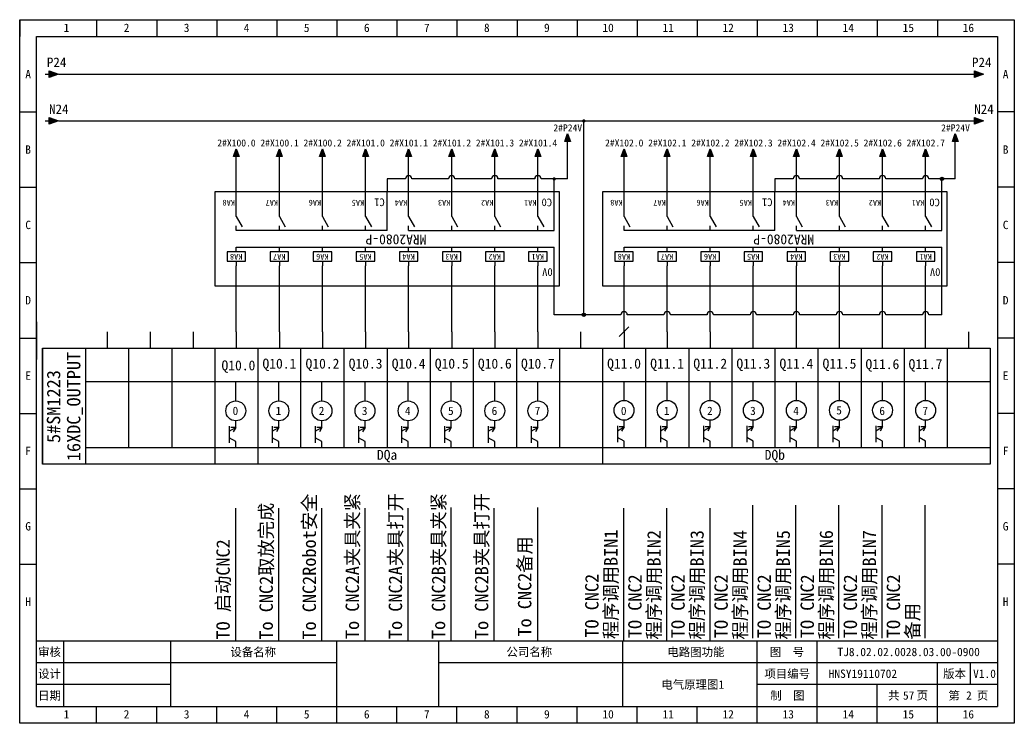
# Model space of a CAD drawing. Header units: millimetres. Extents: x 914 to 910632, y -176 to 682692.
# Drawn here: x 3235.3 to 3532.3, y 3297.7 to 3507.7 of the extents above; entities that cross this region are included whole.
import ezdxf
from ezdxf.enums import TextEntityAlignment as Align

# ---------------------------------------------------------------- set-up
doc = ezdxf.new("R2010")
doc.units = ezdxf.units.MM
doc.layers.add('EPLAN311', color=1, linetype='Continuous', lineweight=25)
doc.styles.get("Standard").update_dxf_attribs({"font": 'arial.ttf'})
doc.styles.add('宋体', font='')
doc.styles.get('宋体').set_extended_font_data('宋体')

# ---------------------------------------------------------------- blocks, each defined once
blk = doc.blocks.new('*U224')
blk.add_line((0, 0.14), (0, 5.8))
blk.add_circle((0, -2.83), 2.97)
blk = doc.blocks.new('*U225')
at = {"color": 0, "linetype": 'ByBlock', "lineweight": -2, "transparency": 16777216}
for p in [(0, 0), (12.87, 0)]:
    blk.add_blockref('*U224', p, dxfattribs=at)
blk = doc.blocks.new('EPLSYM_LibrarySPECIAL_Symbol8_Variant0_Placement1')
at = {"linetype": 'Continuous', "lineweight": 25, "ltscale": 4}
blk.add_hatch(color=1, dxfattribs=at).paths.add_polyline_path([(-0.75, 1), (2, 0), (-0.75, -1)], flags=0)
at = {"color": 1, "linetype": 'Continuous', "lineweight": 25, "ltscale": 4}
blk.add_line((-2, 0), (-0.75, 0), dxfattribs=at)
blk.add_lwpolyline([(-0.75, 1), (2, 0), (-0.75, -1)], close=True, dxfattribs=at)
at = {"color": 5}
blk.add_attdef('70_20010', text='', height=2.85, dxfattribs=at).set_placement((3, 0), align=Align.MIDDLE_LEFT)
at = {"color": 73}
for tag, p in [('70_24350', (33.76, 0)), ('70_24300', (72.31, 0))]:
    blk.add_attdef(tag, text='', height=2.06, dxfattribs=at).set_placement(p, align=Align.MIDDLE_LEFT)
blk = doc.blocks.new('继电器线圈')
at = {"color": 5, "linetype": 'Continuous', "lineweight": 25}
for p, q in [((0, 4.2), (0, 5.6)), ((0, 1.4), (0, 0))]:
    blk.add_line(p, q, dxfattribs=at)
blk.add_lwpolyline([(-2.8, 1.4), (2.8, 1.4), (2.8, 4.2), (-2.8, 4.2)], close=True, dxfattribs=at)
at = {"color": 0, "style": '宋体'}
for tag, p in [('01', (0.42, 4.87)), ('02', (0.42, -0.54)), ('04', (0.65, -7)), ('05', (0.65, -9.16))]:
    blk.add_attdef(tag, p, '', height=1.26, dxfattribs=at)
at = {"color": 5, "style": '宋体'}
blk.add_attdef('03', (0.42, -4.85), '', height=1.75, dxfattribs=at)
blk = doc.blocks.new('常开触点')
at = {"color": 5, "linetype": 'Continuous', "lineweight": 25}
for p, q in [((0, 0), (0, -1.39)), ((0, 0), (0, -1.39)), ((0, -4.16), (0, -5.54)), ((0, -4.16), (0, -5.54))]:
    blk.add_line(p, q, dxfattribs=at)
at = {"color": 5, "linetype": 'Continuous', "lineweight": 25, "ltscale": 4}
blk.add_line((0, -4.16), (-1.73, -1.04), dxfattribs=at)
blk.add_line((0, -4.16), (-1.73, -1.04), dxfattribs=at)
at = {"color": 0}
blk.add_attdef('13', text='', height=1.25, dxfattribs=at).set_placement((0.42, -0.97), align=Align.BOTTOM_LEFT)
blk.add_attdef('14', text='', height=1.25, dxfattribs=at).set_placement((0.42, -4.82), align=Align.TOP_LEFT)
at = {"color": 5, "style": '宋体'}
blk.add_attdef('KA', (0.42, -9.12), '', height=1.74, dxfattribs=at)
blk = doc.blocks.new('继电器模组8')
for p, q in [((-4.87, 28.09), (-4.87, 16.54)), ((0, 28.09), (0, 22.09)), ((12.87, 28.09), (12.87, 22.09)), ((25.74, 28.09), (25.74, 22.09)), ((38.61, 28.09), (38.61, 22.09)), ((51.48, 28.09), (51.48, 22.09)), ((64.35, 28.09), (64.35, 22.09)), ((77.22, 28.09), (77.22, 22.09)), ((90.09, 28.09), (90.09, 22.09)), ((-4.87, 11.54), (-4.87, 0)), ((45.05, 11.54), (45.05, 0)), ((0, 6), (0, 0)), ((12.87, 6), (12.87, 0)), ((25.74, 6), (25.74, 0)), ((38.61, 6), (38.61, 0)), ((51.48, 6), (51.48, 0)), ((64.35, 6), (64.35, 0)), ((77.22, 6), (77.22, 0)), ((90.09, 6), (90.09, 0))]:
    blk.add_line(p, q)
at = {"linetype": 'ByBlock'}
for p, q in [((90.09, 16.54), (-4.87, 16.54)), ((38.61, 11.54), (-4.87, 11.54)), ((45.05, 11.54), (90.09, 11.54))]:
    blk.add_line(p, q, dxfattribs=at)
blk.add_lwpolyline([(-6.43, 0), (96.53, 0), (96.53, 28.09), (-6.43, 28.09)], close=True, dxfattribs=at)
ref = blk.add_blockref('继电器线圈', (0, 16.54), dxfattribs=dict(xscale=0.99, yscale=0.99, zscale=0.99))
ref.add_attrib('03', 'KA1', (-1.83, 18.56), dxfattribs={"color": 5, "height": 1.736, "style": '宋体'})
ref = blk.add_blockref('继电器线圈', (12.87, 16.54), dxfattribs=dict(xscale=0.99, yscale=0.99, zscale=0.99))
ref.add_attrib('03', 'KA2', (11.04, 18.56), dxfattribs={"color": 5, "height": 1.736, "style": '宋体'})
ref = blk.add_blockref('继电器线圈', (25.74, 16.54), dxfattribs=dict(xscale=0.99, yscale=0.99, zscale=0.99))
ref.add_attrib('03', 'KA3', (23.91, 18.56), dxfattribs={"color": 5, "height": 1.736, "style": '宋体'})
ref = blk.add_blockref('继电器线圈', (38.61, 16.54), dxfattribs=dict(xscale=0.99, yscale=0.99, zscale=0.99))
ref.add_attrib('03', 'KA4', (36.78, 18.56), dxfattribs={"color": 5, "height": 1.736, "style": '宋体'})
ref = blk.add_blockref('继电器线圈', (51.48, 16.54), dxfattribs=dict(xscale=0.99, yscale=0.99, zscale=0.99))
ref.add_attrib('03', 'KA5', (49.65, 18.56), dxfattribs={"color": 5, "height": 1.736, "style": '宋体'})
ref = blk.add_blockref('继电器线圈', (64.35, 16.54), dxfattribs=dict(xscale=0.99, yscale=0.99, zscale=0.99))
ref.add_attrib('03', 'KA6', (62.52, 18.56), dxfattribs={"color": 5, "height": 1.736, "style": '宋体'})
ref = blk.add_blockref('继电器线圈', (77.22, 16.54), dxfattribs=dict(xscale=0.99, yscale=0.99, zscale=0.99))
ref.add_attrib('03', 'KA7', (75.39, 18.56), dxfattribs={"color": 5, "height": 1.736, "style": '宋体'})
ref = blk.add_blockref('继电器线圈', (90.09, 16.54), dxfattribs=dict(xscale=0.99, yscale=0.99, zscale=0.99))
ref.add_attrib('03', 'KA8', (88.26, 18.56), dxfattribs={"color": 5, "height": 1.736, "style": '宋体'})
ref = blk.add_blockref('常开触点', (0, 11.54), dxfattribs=at)
ref.add_attrib('KA', 'KA1', (0.41, 2.43), dxfattribs={"color": 5, "height": 1.736, "style": '宋体'})
ref = blk.add_blockref('常开触点', (12.87, 11.54), dxfattribs=at)
ref.add_attrib('KA', 'KA2', (13.28, 2.43), dxfattribs={"color": 5, "height": 1.736, "style": '宋体'})
ref = blk.add_blockref('常开触点', (25.74, 11.54), dxfattribs=at)
ref.add_attrib('KA', 'KA3', (26.15, 2.43), dxfattribs={"color": 5, "height": 1.736, "style": '宋体'})
ref = blk.add_blockref('常开触点', (38.61, 11.54), dxfattribs=at)
ref.add_attrib('KA', 'KA4', (39.02, 2.43), dxfattribs={"color": 5, "height": 1.736, "style": '宋体'})
ref = blk.add_blockref('常开触点', (51.48, 11.54), dxfattribs=at)
ref.add_attrib('KA', 'KA5', (51.89, 2.43), dxfattribs={"color": 5, "height": 1.736, "style": '宋体'})
ref = blk.add_blockref('常开触点', (64.35, 11.54), dxfattribs=at)
ref.add_attrib('KA', 'KA6', (64.76, 2.43), dxfattribs={"color": 5, "height": 1.736, "style": '宋体'})
ref = blk.add_blockref('常开触点', (77.22, 11.54), dxfattribs=at)
ref.add_attrib('KA', 'KA7', (77.63, 2.43), dxfattribs={"color": 5, "height": 1.736, "style": '宋体'})
ref = blk.add_blockref('常开触点', (90.09, 11.54), dxfattribs=at)
ref.add_attrib('KA', 'KA8', (90.5, 2.43), dxfattribs={"color": 5, "height": 1.736, "style": '宋体'})
at = {"style": '宋体'}
for s, width, insert, char_height, attachment_point in [('0V', 3.0901, (-4.42, 25.18), 2.31, 1), ('MRA2080-P', 2.5259, (42.38, 14.25), 2.97, 5), ('C0', 3.0901, (-4.24, 4.36), 2.31, 1), ('C1', 3.0901, (45.74, 4.3), 2.31, 1)]:
    blk.add_mtext_dynamic_manual_height_columns(s, width=width, gutter_width=12.5, heights=[0], dxfattribs=dict(at, insert=insert, char_height=char_height, attachment_point=attachment_point))
blk = doc.blocks.new('箭头下')
at = {"layer": 'EPLAN311', "linetype": 'Continuous', "lineweight": 25, "ltscale": 4}
blk.add_hatch(color=1, dxfattribs=at).paths.add_polyline_path([(-0.7, -0.875), (0, -2.8), (0.7, -0.875)], flags=0)
at = {"layer": 'EPLAN311', "color": 1, "linetype": 'Continuous', "lineweight": 25, "ltscale": 4}
blk.add_line((0, 0), (0, -0.875), dxfattribs=at)
blk.add_lwpolyline([(-0.7, -0.875), (0, -2.8), (0.7, -0.875)], close=True, dxfattribs=at)
at = {"color": 5}
blk.add_attdef('70_20010', text='', height=1.7535, dxfattribs=at).set_placement((0, -3.8507), align=Align.TOP_CENTER)
blk = doc.blocks.new('*U388')
blk.add_line((-2.5, 0), (2.5, 0))
blk = doc.blocks.new('*U389')
at = {"color": 0, "linetype": 'ByBlock', "lineweight": -2, "transparency": 16777216}
for p in [(0, 0), (0, -22.5), (0, -45), (0, -67.5), (0, -90), (0, -112.5), (0, -135)]:
    blk.add_blockref('*U388', p, dxfattribs=at)
blk = doc.blocks.new('*U390')
blk.add_line((-2.5, 0), (2.5, 0))
blk = doc.blocks.new('*U391')
at = {"color": 0, "linetype": 'ByBlock', "lineweight": -2, "transparency": 16777216}
for p in [(0, 0), (0, -22.5), (0, -45), (0, -67.5), (0, -90), (0, -112.5), (0, -135)]:
    blk.add_blockref('*U390', p, dxfattribs=at)
blk = doc.blocks.new('制图图框')
for p, q in [((-2700.08, 789.32), (-2403.08, 789.32)), ((-2700.08, 579.32), (-2700.08, 789.32)), ((-2700.08, 789.32), (-2700.08, 784.32)), ((-2700.08, 789.32), (-2695.08, 789.32)), ((-2677.15, 789.32), (-2677.15, 784.32)), ((-2659.21, 789.32), (-2659.21, 784.32)), ((-2641.27, 789.32), (-2641.27, 784.32)), ((-2623.33, 789.32), (-2623.33, 784.32)), ((-2605.4, 789.32), (-2605.4, 784.32)), ((-2587.46, 789.32), (-2587.46, 784.32)), ((-2569.52, 789.32), (-2569.52, 784.32)), ((-2551.58, 789.32), (-2551.58, 784.32)), ((-2533.65, 789.32), (-2533.65, 784.32)), ((-2515.71, 789.32), (-2515.71, 784.32)), ((-2497.77, 789.32), (-2497.77, 784.32)), ((-2479.83, 789.32), (-2479.83, 784.32)), ((-2461.9, 789.32), (-2461.9, 784.32)), ((-2443.96, 789.32), (-2443.96, 784.32)), ((-2426.02, 789.32), (-2426.02, 784.32)), ((-2403.08, 789.32), (-2403.08, 579.32)), ((-2403.08, 789.32), (-2403.08, 784.32)), ((-2695.08, 784.32), (-2408.08, 784.32)), ((-2695.08, 584.32), (-2695.08, 784.32)), ((-2408.08, 784.32), (-2408.08, 584.32)), ((-2408.08, 603.82), (-2695.08, 603.82)), ((-2687.08, 603.82), (-2687.08, 584.32)), ((-2655.08, 603.82), (-2655.08, 584.32)), ((-2655.08, 603.82), (-2655.08, 584.32)), ((-2605.4, 579.32), (-2605.4, 603.82)), ((-2575.08, 603.82), (-2575.08, 584.32)), ((-2575.08, 603.82), (-2575.08, 584.32)), ((-2575.08, 603.82), (-2575.08, 584.32)), ((-2520.08, 603.82), (-2520.08, 584.32)), ((-2479.83, 579.32), (-2479.83, 603.82)), ((-2461.9, 579.32), (-2461.9, 603.82)), ((-2655.08, 597.32), (-2695.08, 597.32)), ((-2605.4, 597.32), (-2655.08, 597.32)), ((-2408.08, 597.32), (-2575.08, 597.32)), ((-2426.02, 579.32), (-2426.02, 597.32)), ((-2416.18, 597.32), (-2416.18, 590.82)), ((-2655.08, 590.82), (-2695.08, 590.82)), ((-2408.08, 590.82), (-2479.83, 590.82)), ((-2443.96, 579.32), (-2443.96, 590.82)), ((-2695.08, 584.32), (-2408.08, 584.32)), ((-2677.15, 579.32), (-2677.15, 584.32)), ((-2659.21, 579.32), (-2659.21, 584.32)), ((-2641.27, 579.32), (-2641.27, 584.32)), ((-2623.33, 579.32), (-2623.33, 584.32)), ((-2587.46, 579.32), (-2587.46, 584.32)), ((-2569.52, 579.32), (-2569.52, 584.32)), ((-2551.58, 579.32), (-2551.58, 584.32)), ((-2533.65, 579.32), (-2533.65, 584.32)), ((-2515.71, 579.32), (-2515.71, 584.32)), ((-2497.77, 579.32), (-2497.77, 584.32)), ((-2403.08, 579.32), (-2700.08, 579.32))]:
    blk.add_line(p, q)
blk.add_blockref('*U389', (-2697.58, 761.82))
at = {"xscale": -1}
blk.add_blockref('*U391', (-2405.58, 761.82), dxfattribs=at)
at = {"style": '宋体'}
for s, p in [('1', (-2687.01, 785.71)), ('2', (-2669.07, 785.71)), ('3', (-2651.13, 785.71)), ('4', (-2633.2, 785.71)), ('5', (-2615.26, 785.71)), ('6', (-2597.32, 785.71)), ('7', (-2579.38, 785.71)), ('8', (-2561.45, 785.71)), ('9', (-2543.51, 785.71)), ('10', (-2526.07, 785.71)), ('11', (-2508.13, 785.71)), ('12', (-2490.2, 785.71)), ('13', (-2472.26, 785.71)), ('14', (-2454.32, 785.71)), ('15', (-2436.38, 785.71)), ('16', (-2418.45, 785.71)), ('A', (-2698.47, 771.84)), ('A', (-2406.47, 771.84)), ('B', (-2698.47, 749.34)), ('B', (-2406.47, 749.34)), ('C', (-2698.47, 726.84)), ('C', (-2406.47, 726.84)), ('D', (-2698.47, 704.34)), ('D', (-2406.47, 704.34)), ('E', (-2698.47, 681.84)), ('E', (-2406.47, 681.84)), ('F', (-2698.47, 659.34)), ('F', (-2406.47, 659.34)), ('G', (-2698.47, 636.84)), ('G', (-2406.47, 636.84)), ('H', (-2698.47, 614.34)), ('H', (-2406.47, 614.34)), ('审核', (-2694.65, 599.29)), ('设备名称', (-2637.2, 599.28)), ('公司名称', (-2554.73, 599.29)), ('电路图功能', (-2506.66, 599.29)), ('图  号', (-2476.05, 599.3)), ('设计', (-2694.66, 592.79)), ('项目编号', (-2477.68, 592.79)), ('版本', (-2424.3, 592.79)), ('日期', (-2694.66, 586.29)), ('制  图', (-2475.91, 586.28)), ('共   页', (-2440.72, 586.31)), ('第   页', (-2422.72, 586.3)), ('1', (-2687.01, 580.71)), ('2', (-2669.07, 580.71)), ('3', (-2651.13, 580.71)), ('4', (-2633.2, 580.71)), ('5', (-2615.26, 580.71)), ('6', (-2597.32, 580.71)), ('7', (-2579.38, 580.71)), ('8', (-2561.45, 580.71)), ('9', (-2543.51, 580.71)), ('10', (-2526.07, 580.71)), ('11', (-2508.13, 580.71)), ('12', (-2490.2, 580.71)), ('13', (-2472.26, 580.71)), ('14', (-2454.32, 580.71)), ('15', (-2436.38, 580.71)), ('16', (-2418.45, 580.71))]:
    blk.add_text(s, height=2.5, dxfattribs=at).set_placement(p)

msp = doc.modelspace()

# ---------------------------------------------------------------- hatches: boundary and pattern name
at = {"layer": 'EPLAN311', "ltscale": 4}
h = msp.add_hatch(color=1, dxfattribs=at)
edge = h.paths.add_edge_path()
edge.add_arc((3403.713, 3477.562), 0.52, 0, 360)
h = msp.add_hatch(color=1, dxfattribs=at)
edge = h.paths.add_edge_path()
edge.add_arc((3394.863, 3460.25), 0.52, 0, 360)
h = msp.add_hatch(color=1, dxfattribs=at)
edge = h.paths.add_edge_path()
edge.add_arc((3510.693, 3460.25), 0.52, 0, 360)
h = msp.add_hatch(color=1, dxfattribs=at)
edge = h.paths.add_edge_path()
edge.add_arc((3403.713, 3419.679), 0.52, 0, 360)

# ---------------------------------------------------------------- linework, layer by layer
at = {"color": 0}
for p, q in [((3246.775, 3491.569), (3519.155, 3491.562)), ((3246.793, 3477.562), (3519.155, 3477.562)), ((3240.253, 3417.577), (3240.253, 3406.327))]:
    msp.add_line(p, q, dxfattribs=at)
for p, q in [((3403.713, 3419.679), (3403.713, 3477.562)), ((3299.901, 3456.419), (3299.901, 3465.9)), ((3312.771, 3456.419), (3312.771, 3465.9)), ((3325.641, 3456.419), (3325.641, 3465.9)), ((3338.511, 3456.419), (3338.511, 3465.9)), ((3351.381, 3456.419), (3351.381, 3465.9)), ((3364.251, 3456.419), (3364.251, 3465.9)), ((3377.121, 3456.419), (3377.121, 3465.9)), ((3389.991, 3456.419), (3389.991, 3465.9)), ((3415.731, 3456.419), (3415.731, 3465.9)), ((3428.601, 3456.419), (3428.601, 3465.9)), ((3441.471, 3456.419), (3441.471, 3465.9)), ((3454.341, 3456.419), (3454.341, 3465.9)), ((3467.211, 3456.419), (3467.211, 3465.9)), ((3480.081, 3456.419), (3480.081, 3465.9)), ((3492.951, 3456.419), (3492.951, 3465.9)), ((3505.821, 3456.419), (3505.821, 3465.9)), ((3344.946, 3460.25), (3344.946, 3456.419)), ((3350.426, 3460.25), (3344.946, 3460.25)), ((3376.166, 3460.25), (3365.206, 3460.25)), ((3398.861, 3460.25), (3390.946, 3460.25)), ((3460.776, 3460.25), (3460.776, 3456.419)), ((3466.256, 3460.25), (3460.776, 3460.25)), ((3491.996, 3460.25), (3481.036, 3460.25)), ((3514.691, 3460.25), (3506.776, 3460.25)), ((3299.903, 3414.619), (3299.903, 3428.333)), ((3312.773, 3414.619), (3312.773, 3428.333)), ((3325.643, 3414.619), (3325.643, 3428.333)), ((3338.513, 3414.619), (3338.513, 3428.333)), ((3351.383, 3414.619), (3351.383, 3428.333)), ((3364.253, 3414.619), (3364.253, 3428.333)), ((3377.123, 3414.619), (3377.123, 3428.333)), ((3389.993, 3414.619), (3389.993, 3428.333)), ((3394.863, 3419.679), (3394.863, 3428.333)), ((3415.733, 3414.619), (3415.733, 3428.333)), ((3428.603, 3414.619), (3428.603, 3428.333)), ((3441.473, 3414.619), (3441.473, 3428.333)), ((3454.343, 3414.619), (3454.343, 3428.333)), ((3467.213, 3414.619), (3467.213, 3428.333)), ((3480.083, 3414.619), (3480.083, 3428.333)), ((3492.953, 3414.619), (3492.953, 3428.333)), ((3505.823, 3414.619), (3505.823, 3428.333)), ((3510.693, 3419.679), (3510.693, 3428.333)), ((3403.713, 3419.679), (3394.863, 3419.679)), ((3427.648, 3419.679), (3416.688, 3419.679)), ((3453.388, 3419.679), (3442.428, 3419.679)), ((3466.258, 3419.679), (3455.298, 3419.679)), ((3491.998, 3419.679), (3481.038, 3419.679)), ((3504.868, 3419.679), (3493.908, 3419.679)), ((3414.319, 3413.204), (3417.147, 3416.033)), ((3261.293, 3414.619), (3261.293, 3409.669)), ((3274.163, 3414.619), (3274.163, 3409.669)), ((3287.033, 3414.619), (3287.033, 3409.669)), ((3299.903, 3414.619), (3299.903, 3409.669)), ((3312.773, 3414.619), (3312.773, 3409.669)), ((3325.643, 3414.619), (3325.643, 3409.669)), ((3338.513, 3414.619), (3338.513, 3409.669)), ((3351.383, 3414.619), (3351.383, 3409.669)), ((3364.253, 3414.619), (3364.253, 3409.669)), ((3377.123, 3414.619), (3377.123, 3409.669)), ((3389.993, 3414.619), (3389.993, 3409.669)), ((3402.863, 3409.669), (3402.863, 3414.619)), ((3415.733, 3414.619), (3415.733, 3409.669)), ((3415.733, 3414.619), (3415.733, 3409.669)), ((3428.603, 3414.619), (3428.603, 3409.669)), ((3441.473, 3414.619), (3441.473, 3409.669)), ((3454.343, 3409.669), (3454.343, 3414.619)), ((3467.213, 3409.669), (3467.213, 3414.619)), ((3480.083, 3409.669), (3480.083, 3414.619)), ((3492.953, 3409.669), (3492.953, 3414.619)), ((3505.823, 3409.669), (3505.823, 3414.619)), ((3518.693, 3409.669), (3518.693, 3414.619)), ((3241.988, 3409.669), (3525.128, 3409.669)), ((3241.988, 3375.019), (3241.988, 3409.669)), ((3241.988, 3409.669), (3241.988, 3375.019)), ((3254.858, 3409.669), (3254.858, 3375.019)), ((3267.728, 3409.669), (3267.728, 3379.969)), ((3280.598, 3409.669), (3280.598, 3379.969)), ((3293.468, 3409.669), (3293.468, 3375.019)), ((3306.338, 3409.669), (3306.338, 3375.019)), ((3319.208, 3379.969), (3319.208, 3409.669)), ((3332.078, 3379.969), (3332.078, 3409.669)), ((3344.948, 3409.669), (3344.948, 3379.969)), ((3357.818, 3409.669), (3357.818, 3379.969)), ((3370.688, 3409.669), (3370.688, 3379.969)), ((3383.558, 3409.669), (3383.558, 3379.947)), ((3396.428, 3409.669), (3396.428, 3379.969)), ((3409.298, 3409.669), (3409.298, 3375.019)), ((3422.168, 3409.669), (3422.168, 3379.969)), ((3435.038, 3409.669), (3435.038, 3379.969)), ((3447.908, 3409.669), (3447.908, 3379.969)), ((3460.778, 3409.669), (3460.778, 3379.969)), ((3473.648, 3409.669), (3473.648, 3379.969)), ((3486.518, 3409.669), (3486.518, 3379.969)), ((3499.388, 3409.669), (3499.388, 3379.969)), ((3512.258, 3409.669), (3512.258, 3379.969)), ((3525.128, 3409.669), (3525.128, 3375.019)), ((3254.858, 3399.769), (3525.128, 3399.769)), ((3299.747, 3393.959), (3299.747, 3399.609)), ((3312.617, 3393.959), (3312.617, 3399.609)), ((3325.487, 3393.959), (3325.487, 3399.609)), ((3338.357, 3393.959), (3338.357, 3399.609)), ((3351.227, 3393.959), (3351.227, 3399.609)), ((3364.097, 3393.959), (3364.097, 3399.609)), ((3377.123, 3393.959), (3377.123, 3399.609)), ((3389.993, 3393.959), (3389.993, 3399.609)), ((3415.733, 3394.118), (3415.733, 3399.769)), ((3428.603, 3394.118), (3428.603, 3399.769)), ((3441.473, 3394.118), (3441.473, 3399.769)), ((3454.343, 3394.118), (3454.343, 3399.769)), ((3467.213, 3394.118), (3467.213, 3399.769)), ((3480.083, 3394.118), (3480.083, 3399.769)), ((3297.767, 3386.389), (3297.767, 3381.439)), ((3297.767, 3384.898), (3299.747, 3386.039)), ((3299.747, 3386.039), (3298.262, 3386.039)), ((3299.747, 3386.039), (3299.003, 3384.754)), ((3299.747, 3386.039), (3299.747, 3388.019)), ((3310.637, 3386.389), (3310.637, 3381.439)), ((3310.637, 3384.898), (3312.617, 3386.039)), ((3312.617, 3386.039), (3311.132, 3386.039)), ((3312.617, 3386.039), (3311.873, 3384.754)), ((3312.617, 3386.039), (3312.617, 3388.019)), ((3323.507, 3386.389), (3323.507, 3381.439)), ((3323.507, 3384.898), (3325.487, 3386.039)), ((3325.487, 3386.039), (3324.002, 3386.039)), ((3325.487, 3386.039), (3324.743, 3384.754)), ((3325.487, 3386.039), (3325.487, 3388.019)), ((3336.377, 3386.389), (3336.377, 3381.439)), ((3336.377, 3384.898), (3338.357, 3386.039)), ((3338.357, 3386.039), (3336.872, 3386.039)), ((3338.357, 3386.039), (3337.613, 3384.754)), ((3338.357, 3386.039), (3338.357, 3388.019)), ((3349.247, 3386.389), (3349.247, 3381.439)), ((3349.247, 3384.898), (3351.227, 3386.039)), ((3351.227, 3386.039), (3349.742, 3386.039)), ((3351.227, 3386.039), (3350.483, 3384.754)), ((3351.227, 3386.039), (3351.227, 3388.019)), ((3362.117, 3386.389), (3362.117, 3381.439)), ((3362.117, 3384.898), (3364.097, 3386.039)), ((3364.097, 3386.039), (3362.612, 3386.039)), ((3364.097, 3386.039), (3363.353, 3384.754)), ((3364.097, 3386.039), (3364.097, 3388.019)), ((3375.143, 3386.389), (3375.143, 3381.439)), ((3375.143, 3384.898), (3377.123, 3386.039)), ((3377.123, 3386.039), (3375.638, 3386.039)), ((3377.123, 3386.039), (3376.378, 3384.754)), ((3377.123, 3386.039), (3377.123, 3388.019)), ((3388.013, 3386.389), (3388.013, 3381.439)), ((3388.013, 3384.898), (3389.993, 3386.039)), ((3389.993, 3386.039), (3388.508, 3386.039)), ((3389.993, 3386.039), (3389.248, 3384.754)), ((3389.993, 3386.039), (3389.993, 3388.019)), ((3413.753, 3386.549), (3413.753, 3381.599)), ((3413.753, 3385.058), (3415.733, 3386.198)), ((3415.733, 3386.198), (3414.248, 3386.198)), ((3415.733, 3386.198), (3414.988, 3384.914)), ((3415.733, 3386.198), (3415.733, 3388.178)), ((3426.623, 3386.549), (3426.623, 3381.599)), ((3426.623, 3385.058), (3428.603, 3386.198)), ((3428.603, 3386.198), (3427.118, 3386.198)), ((3428.603, 3386.198), (3427.858, 3384.914)), ((3428.603, 3386.198), (3428.603, 3388.178)), ((3439.493, 3386.549), (3439.493, 3381.599)), ((3439.493, 3385.058), (3441.473, 3386.198)), ((3441.473, 3386.198), (3439.988, 3386.198)), ((3441.473, 3386.198), (3440.728, 3384.914)), ((3441.473, 3386.198), (3441.473, 3388.178)), ((3452.363, 3386.549), (3452.363, 3381.599)), ((3452.363, 3385.058), (3454.343, 3386.198)), ((3454.343, 3386.198), (3452.858, 3386.198)), ((3454.343, 3386.198), (3453.598, 3384.914)), ((3454.343, 3386.198), (3454.343, 3388.178)), ((3465.233, 3386.549), (3465.233, 3381.599)), ((3465.233, 3385.058), (3467.213, 3386.198)), ((3467.213, 3386.198), (3465.728, 3386.198)), ((3467.213, 3386.198), (3466.468, 3384.914)), ((3467.213, 3386.198), (3467.213, 3388.178)), ((3478.103, 3386.549), (3478.103, 3381.599)), ((3478.103, 3385.058), (3480.083, 3386.198)), ((3480.083, 3386.198), (3478.598, 3386.198)), ((3480.083, 3386.198), (3479.338, 3384.914)), ((3480.083, 3386.198), (3480.083, 3388.178)), ((3490.973, 3386.549), (3490.973, 3381.599)), ((3490.973, 3385.058), (3492.953, 3386.198)), ((3492.953, 3386.198), (3491.468, 3386.198)), ((3492.953, 3386.198), (3492.208, 3384.914)), ((3492.953, 3386.198), (3492.953, 3388.178)), ((3503.843, 3386.549), (3503.843, 3381.599)), ((3503.843, 3385.058), (3505.823, 3386.198)), ((3505.823, 3386.198), (3504.338, 3386.198)), ((3505.823, 3386.198), (3505.078, 3384.914)), ((3505.823, 3386.198), (3505.823, 3388.178)), ((3299.747, 3381.789), (3297.767, 3382.917)), ((3312.617, 3381.789), (3310.637, 3382.917)), ((3325.487, 3381.789), (3323.507, 3382.917)), ((3338.357, 3381.789), (3336.377, 3382.917)), ((3351.227, 3381.789), (3349.247, 3382.917)), ((3364.097, 3381.789), (3362.117, 3382.917)), ((3377.123, 3381.789), (3375.143, 3382.917)), ((3389.993, 3381.789), (3388.013, 3382.917)), ((3415.733, 3381.949), (3413.753, 3383.076)), ((3428.603, 3381.949), (3426.623, 3383.076)), ((3441.473, 3381.949), (3439.493, 3383.076)), ((3454.343, 3381.949), (3452.363, 3383.076)), ((3467.213, 3381.949), (3465.233, 3383.076)), ((3480.083, 3381.949), (3478.103, 3383.076)), ((3492.953, 3381.949), (3490.973, 3383.076)), ((3505.823, 3381.949), (3503.843, 3383.076)), ((3280.598, 3379.969), (3254.858, 3379.969)), ((3288.541, 3379.969), (3280.598, 3379.969)), ((3409.298, 3379.969), (3288.541, 3379.969)), ((3299.747, 3379.969), (3299.747, 3381.789)), ((3312.617, 3379.969), (3312.617, 3381.789)), ((3325.487, 3379.969), (3325.487, 3381.789)), ((3338.357, 3379.969), (3338.357, 3381.789)), ((3351.227, 3379.969), (3351.227, 3381.789)), ((3364.097, 3379.969), (3364.097, 3381.789)), ((3377.123, 3379.969), (3377.123, 3381.789)), ((3389.993, 3379.969), (3389.993, 3381.789)), ((3525.128, 3379.969), (3409.298, 3379.969)), ((3415.733, 3379.969), (3415.733, 3381.949)), ((3428.603, 3379.969), (3428.603, 3381.949)), ((3441.473, 3379.969), (3441.473, 3381.949)), ((3454.343, 3379.969), (3454.343, 3381.949)), ((3467.213, 3379.969), (3467.213, 3381.949)), ((3480.083, 3379.969), (3480.083, 3381.949)), ((3492.953, 3379.969), (3492.953, 3381.949)), ((3505.823, 3379.969), (3505.823, 3381.949)), ((3525.128, 3375.019), (3241.988, 3375.019)), ((3364.097, 3322.396), (3364.097, 3362.096)), ((3389.837, 3362.077), (3389.837, 3322.378)), ((3389.837, 3362.077), (3389.837, 3322.378)), ((3454.187, 3323.138), (3454.187, 3362.838)), ((3467.057, 3323.138), (3467.057, 3362.838)), ((3479.927, 3323.138), (3479.927, 3362.838)), ((3492.797, 3323.138), (3492.797, 3362.838)), ((3505.667, 3323.138), (3505.667, 3362.838)), ((3299.747, 3322.237), (3299.747, 3361.936)), ((3312.617, 3322.237), (3312.617, 3361.936)), ((3325.487, 3322.237), (3325.487, 3361.936)), ((3338.357, 3322.237), (3338.357, 3361.936)), ((3351.227, 3322.237), (3351.227, 3361.936)), ((3376.967, 3322.237), (3376.967, 3361.936)), ((3415.577, 3361.936), (3415.577, 3322.237)), ((3428.447, 3361.936), (3428.447, 3322.237)), ((3441.317, 3361.936), (3441.317, 3322.237))]:
    msp.add_line(p, q)
at = {"linetype": 'ByBlock'}
for p, q in [((3398.861, 3460.25), (3398.861, 3470.405)), ((3514.691, 3460.25), (3514.691, 3470.405)), ((3398.861, 3460.25), (3398.86, 3465.9)), ((3514.691, 3460.25), (3514.691, 3465.9)), ((3363.296, 3460.25), (3352.336, 3460.25)), ((3376.166, 3460.25), (3365.206, 3460.25)), ((3389.036, 3460.25), (3378.076, 3460.25)), ((3394.863, 3456.419), (3394.863, 3460.25)), ((3479.126, 3460.25), (3468.166, 3460.25)), ((3491.996, 3460.25), (3481.036, 3460.25)), ((3504.866, 3460.25), (3493.906, 3460.25)), ((3510.693, 3456.419), (3510.693, 3460.25)), ((3414.778, 3419.679), (3403.713, 3419.679)), ((3427.648, 3419.679), (3416.688, 3419.679)), ((3427.648, 3419.679), (3416.688, 3419.679)), ((3440.518, 3419.679), (3429.558, 3419.679)), ((3453.388, 3419.679), (3442.428, 3419.679)), ((3466.258, 3419.679), (3455.298, 3419.679)), ((3479.128, 3419.679), (3468.168, 3419.679)), ((3491.998, 3419.679), (3481.038, 3419.679)), ((3504.868, 3419.679), (3493.908, 3419.679)), ((3510.693, 3419.679), (3506.778, 3419.679))]:
    msp.add_line(p, q, dxfattribs=at)
for centre in [(3299.747, 3390.989), (3312.617, 3390.989), (3325.487, 3390.989), (3338.357, 3390.989), (3351.227, 3390.989), (3364.097, 3390.989), (3377.123, 3390.989), (3389.993, 3390.989), (3415.733, 3391.148), (3428.603, 3391.148), (3441.473, 3391.148), (3454.343, 3391.148), (3467.213, 3391.148), (3480.083, 3391.148)]:
    msp.add_circle(centre, 2.97)
for centre in [(3351.381, 3460.25), (3364.251, 3460.25), (3377.121, 3460.25), (3389.991, 3460.25), (3467.211, 3460.25), (3480.081, 3460.25), (3492.951, 3460.25), (3505.821, 3460.25), (3415.733, 3419.679), (3428.603, 3419.679), (3441.473, 3419.679), (3454.343, 3419.679), (3467.213, 3419.679), (3480.083, 3419.679), (3492.953, 3419.679), (3505.823, 3419.679)]:
    msp.add_arc(centre, 0.955, 0, 180)
at = {"layer": 'EPLAN311', "color": 1, "ltscale": 4}
for centre in [(3510.693, 3460.25), (3403.713, 3419.679)]:
    msp.add_circle(centre, 0.52, dxfattribs=at)

# ---------------------------------------------------------------- block references
for name, p in [('制图图框', (5935.337, 2718.418)), ('*U225', (3492.953, 3393.974))]:
    msp.add_blockref(name, p)
at = {"color": 7}
ref = msp.add_blockref('EPLSYM_LibrarySPECIAL_Symbol8_Variant0_Placement1', (3244.793, 3491.562), dxfattribs=at)
ref.add_attrib('70_20010', 'P24', dxfattribs={"color": 5, "height": 2.8548, "style": '宋体'}).set_placement((3243.309, 3495.062), align=Align.MIDDLE_LEFT)
ref = msp.add_blockref('EPLSYM_LibrarySPECIAL_Symbol8_Variant0_Placement1', (3521.155, 3491.562), dxfattribs=at)
ref.add_attrib('70_20010', 'P24', dxfattribs={"color": 5, "height": 2.8548, "style": '宋体'}).set_placement((3519.671, 3495.061), align=Align.MIDDLE_LEFT)
ref = msp.add_blockref('EPLSYM_LibrarySPECIAL_Symbol8_Variant0_Placement1', (3244.793, 3477.562), dxfattribs=at)
ref.add_attrib('70_20010', 'N24', dxfattribs={"color": 5, "height": 2.8548, "style": '宋体'}).set_placement((3243.967, 3481.074), align=Align.MIDDLE_LEFT)
ref = msp.add_blockref('EPLSYM_LibrarySPECIAL_Symbol8_Variant0_Placement1', (3521.155, 3477.562), dxfattribs=at)
ref.add_attrib('70_20010', 'N24', dxfattribs={"color": 5, "height": 2.8548, "style": '宋体'}).set_placement((3520.329, 3481.074), align=Align.MIDDLE_LEFT)
ref = msp.add_blockref('箭头下', (3398.861, 3470.405), dxfattribs=dict(xscale=-1.2, yscale=1.2, zscale=1.2, rotation=180))
ref.add_attrib('70_20010', '2#P24V', dxfattribs={"color": 5, "height": 2.1042, "style": '宋体'}).set_placement((3398.916, 3473.809), align=Align.BOTTOM_CENTER)
ref = msp.add_blockref('箭头下', (3514.691, 3470.405), dxfattribs=dict(xscale=-1.2, yscale=1.2, zscale=1.2, rotation=180))
ref.add_attrib('70_20010', '2#P24V', dxfattribs={"color": 5, "height": 2.1042, "style": '宋体'}).set_placement((3514.746, 3473.809), align=Align.BOTTOM_CENTER)
ref = msp.add_blockref('箭头下', (3299.901, 3465.9), dxfattribs=dict(xscale=-1.2, yscale=1.2, zscale=1.2, rotation=180))
ref.add_attrib('70_20010', '2#X100.0', dxfattribs={"color": 5, "height": 2.1042, "style": '宋体'}).set_placement((3299.956, 3469.305), align=Align.BOTTOM_CENTER)
ref = msp.add_blockref('箭头下', (3312.771, 3465.9), dxfattribs=dict(xscale=-1.2, yscale=1.2, zscale=1.2, rotation=180))
ref.add_attrib('70_20010', '2#X100.1', dxfattribs={"color": 5, "height": 2.1042, "style": '宋体'}).set_placement((3312.826, 3469.305), align=Align.BOTTOM_CENTER)
ref = msp.add_blockref('箭头下', (3325.641, 3465.9), dxfattribs=dict(xscale=-1.2, yscale=1.2, zscale=1.2, rotation=180))
ref.add_attrib('70_20010', '2#X100.2', dxfattribs={"color": 5, "height": 2.1042, "style": '宋体'}).set_placement((3325.696, 3469.305), align=Align.BOTTOM_CENTER)
ref = msp.add_blockref('箭头下', (3338.511, 3465.9), dxfattribs=dict(xscale=-1.2, yscale=1.2, zscale=1.2, rotation=180))
ref.add_attrib('70_20010', '2#X101.0', dxfattribs={"color": 5, "height": 2.1042, "style": '宋体'}).set_placement((3338.566, 3469.305), align=Align.BOTTOM_CENTER)
ref = msp.add_blockref('箭头下', (3351.381, 3465.9), dxfattribs=dict(xscale=-1.2, yscale=1.2, zscale=1.2, rotation=180))
ref.add_attrib('70_20010', '2#X101.1', dxfattribs={"color": 5, "height": 2.1042, "style": '宋体'}).set_placement((3351.436, 3469.305), align=Align.BOTTOM_CENTER)
ref = msp.add_blockref('箭头下', (3364.251, 3465.9), dxfattribs=dict(xscale=-1.2, yscale=1.2, zscale=1.2, rotation=180))
ref.add_attrib('70_20010', '2#X101.2', dxfattribs={"color": 5, "height": 2.1042, "style": '宋体'}).set_placement((3364.306, 3469.305), align=Align.BOTTOM_CENTER)
ref = msp.add_blockref('箭头下', (3377.121, 3465.9), dxfattribs=dict(xscale=-1.2, yscale=1.2, zscale=1.2, rotation=180))
ref.add_attrib('70_20010', '2#X101.3', dxfattribs={"color": 5, "height": 2.1042, "style": '宋体'}).set_placement((3377.176, 3469.305), align=Align.BOTTOM_CENTER)
ref = msp.add_blockref('箭头下', (3389.991, 3465.9), dxfattribs=dict(xscale=-1.2, yscale=1.2, zscale=1.2, rotation=180))
ref.add_attrib('70_20010', '2#X101.4', dxfattribs={"color": 5, "height": 2.1042, "style": '宋体'}).set_placement((3390.046, 3469.305), align=Align.BOTTOM_CENTER)
ref = msp.add_blockref('箭头下', (3415.731, 3465.9), dxfattribs=dict(xscale=-1.2, yscale=1.2, zscale=1.2, rotation=180))
ref.add_attrib('70_20010', '2#X102.0', dxfattribs={"color": 5, "height": 2.1042, "style": '宋体'}).set_placement((3415.786, 3469.305), align=Align.BOTTOM_CENTER)
ref = msp.add_blockref('箭头下', (3428.601, 3465.9), dxfattribs=dict(xscale=-1.2, yscale=1.2, zscale=1.2, rotation=180))
ref.add_attrib('70_20010', '2#X102.1', dxfattribs={"color": 5, "height": 2.1042, "style": '宋体'}).set_placement((3428.656, 3469.305), align=Align.BOTTOM_CENTER)
ref = msp.add_blockref('箭头下', (3441.471, 3465.9), dxfattribs=dict(xscale=-1.2, yscale=1.2, zscale=1.2, rotation=180))
ref.add_attrib('70_20010', '2#X102.2', dxfattribs={"color": 5, "height": 2.1042, "style": '宋体'}).set_placement((3441.526, 3469.305), align=Align.BOTTOM_CENTER)
ref = msp.add_blockref('箭头下', (3454.341, 3465.9), dxfattribs=dict(xscale=-1.2, yscale=1.2, zscale=1.2, rotation=180))
ref.add_attrib('70_20010', '2#X102.3', dxfattribs={"color": 5, "height": 2.1042, "style": '宋体'}).set_placement((3454.396, 3469.305), align=Align.BOTTOM_CENTER)
ref = msp.add_blockref('箭头下', (3467.211, 3465.9), dxfattribs=dict(xscale=-1.2, yscale=1.2, zscale=1.2, rotation=180))
ref.add_attrib('70_20010', '2#X102.4', dxfattribs={"color": 5, "height": 2.1042, "style": '宋体'}).set_placement((3467.266, 3469.305), align=Align.BOTTOM_CENTER)
ref = msp.add_blockref('箭头下', (3480.081, 3465.9), dxfattribs=dict(xscale=-1.2, yscale=1.2, zscale=1.2, rotation=180))
ref.add_attrib('70_20010', '2#X102.5', dxfattribs={"color": 5, "height": 2.1042, "style": '宋体'}).set_placement((3480.136, 3469.305), align=Align.BOTTOM_CENTER)
ref = msp.add_blockref('箭头下', (3492.951, 3465.9), dxfattribs=dict(xscale=-1.2, yscale=1.2, zscale=1.2, rotation=180))
ref.add_attrib('70_20010', '2#X102.6', dxfattribs={"color": 5, "height": 2.1042, "style": '宋体'}).set_placement((3493.006, 3469.305), align=Align.BOTTOM_CENTER)
ref = msp.add_blockref('箭头下', (3505.821, 3465.9), dxfattribs=dict(xscale=-1.2, yscale=1.2, zscale=1.2, rotation=180))
ref.add_attrib('70_20010', '2#X102.7', dxfattribs={"color": 5, "height": 2.1042, "style": '宋体'}).set_placement((3505.876, 3469.305), align=Align.BOTTOM_CENTER)
at = {"rotation": 180}
for p in [(3389.991, 3456.419), (3505.821, 3456.419)]:
    msp.add_blockref('继电器模组8', p, dxfattribs=at)

# ---------------------------------------------------------------- texts
at = {"style": '宋体'}
for s, height, p in [('Q10.0', 2.97, (3295.484, 3403.074)), ('0', 2.475, (3298.794, 3389.752)), ('1', 2.475, (3311.664, 3389.752)), ('2', 2.475, (3324.534, 3389.752)), ('3', 2.475, (3337.404, 3389.752)), ('4', 2.475, (3350.274, 3389.752)), ('5', 2.475, (3363.144, 3389.752)), ('6', 2.475, (3376.169, 3389.752)), ('7', 2.475, (3389.039, 3389.752)), ('0', 2.475, (3414.779, 3389.752)), ('1', 2.475, (3427.649, 3389.752)), ('2', 2.475, (3440.519, 3389.752)), ('3', 2.475, (3453.389, 3389.752)), ('4', 2.475, (3466.259, 3389.752)), ('5', 2.475, (3479.129, 3389.911)), ('6', 2.475, (3491.999, 3389.752)), ('7', 2.475, (3504.869, 3389.752))]:
    msp.add_text(s, height=height, dxfattribs=at).set_placement(p)
at = {"color": 0, "style": '宋体'}
for s, p in [('To CNC2Robot安全', (3323.693, 3322.678)), ('To CNC2A夹具夹紧', (3336.563, 3322.838)), ('To CNC2A夹具打开', (3349.433, 3322.838)), ('To CNC2B夹具夹紧', (3362.303, 3322.838)), ('To CNC2B夹具打开', (3375.173, 3322.838)), ('To CNC2取放完成', (3310.823, 3322.678)), ('程序调用BIN1', (3413.783, 3322.82)), ('程序调用BIN2', (3426.653, 3322.678)), ('程序调用BIN3', (3439.523, 3322.678)), ('程序调用BIN4', (3452.393, 3322.678)), ('程序调用BIN5', (3465.263, 3322.678)), ('程序调用BIN6', (3478.133, 3322.678)), ('程序调用BIN7', (3491.003, 3322.678)), ('TO 启动CNC2', (3297.953, 3322.678)), ('To CNC2备用', (3388.043, 3323.58)), ('TO CNC2', (3408.11, 3323.261)), ('TO CNC2', (3420.98, 3323.12)), ('TO CNC2', (3433.85, 3323.12)), ('TO CNC2', (3446.72, 3323.12)), ('TO CNC2', (3459.59, 3323.12)), ('TO CNC2', (3472.46, 3323.12)), ('TO CNC2', (3485.33, 3323.12)), ('TO CNC2', (3498.2, 3323.12)), ('备用', (3503.873, 3322.678))]:
    msp.add_text(s, height=4, rotation=90, dxfattribs=at).set_placement(p)
at = {"char_height": 2.97, "attachment_point": 5, "style": '宋体'}
for s, insert in [('Q10.1', (3312.773, 3404.719)), ('Q10.2', (3325.643, 3404.719)), ('Q10.3', (3338.513, 3404.719)), ('Q10.4', (3351.383, 3404.719)), ('Q10.5', (3364.253, 3404.719)), ('Q10.6', (3377.123, 3404.719)), ('Q10.7', (3389.993, 3404.719)), ('Q11.0', (3415.733, 3404.719)), ('Q11.1', (3428.603, 3404.719)), ('Q11.2', (3441.473, 3404.719)), ('Q11.3', (3454.343, 3404.719)), ('Q11.4', (3467.213, 3404.719)), ('Q11.5', (3480.083, 3404.719)), ('Q11.6', (3492.903, 3404.559)), ('Q11.7', (3505.773, 3404.559)), ('DQa', (3344.944, 3377.472)), ('DQb', (3460.774, 3377.472))]:
    msp.add_mtext_dynamic_manual_height_columns(s, width=2.52587, gutter_width=12.5, heights=[0], dxfattribs=dict(at, insert=insert))
at = {"style": '宋体'}
for tag, p in [('16XDC_OUTPUT', (3251.321, 3392.284)), ('5#SM1223', (3245.304, 3392.264))]:
    msp.add_attdef(tag, text='封页', height=4, rotation=90, dxfattribs=at).set_placement(p, align=Align.MIDDLE_CENTER)
for tag, text, p in [('TJ8.02.02.0028.03.00-0900', 'TJ8.01.01.0181.00.01-0900', (3500.753, 3318.987)), ('HNSY19110702', 'HNSY19110702', (3487.081, 3312.487)), ('V1.0', '1.0', (3523.404, 3312.487)), ('电气原理图1', '封页', (3436.253, 3309.237)), ('57', '01', (3500.753, 3305.987)), ('2', '01', (3518.753, 3305.987))]:
    msp.add_attdef(tag, text=text, height=2.5, dxfattribs=at).set_placement(p, align=Align.MIDDLE_CENTER)

doc.saveas('drawing.dxf')
